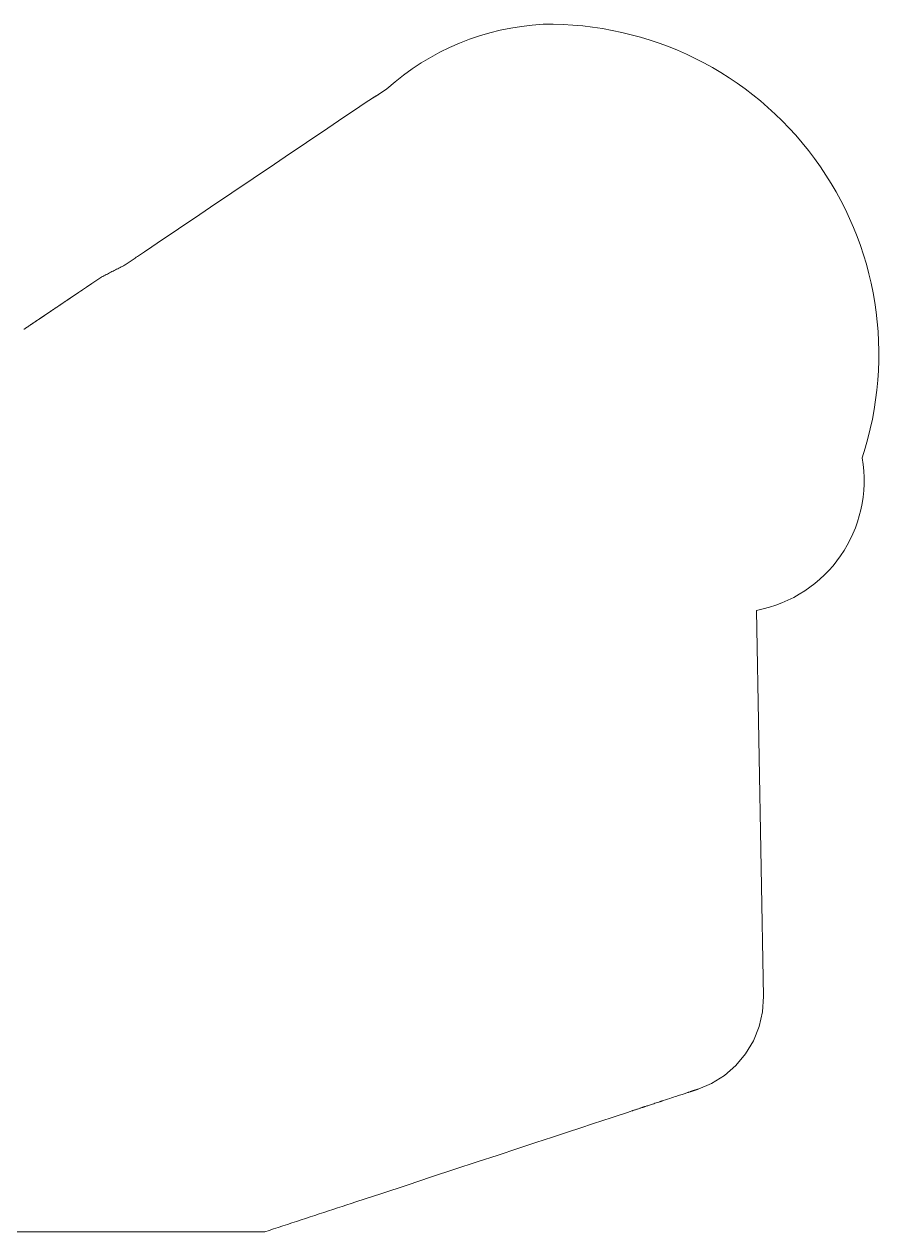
# Model space of a CAD drawing. Header units: inches. Extents: x -3905 to 10892, y 1064 to 9590.
# Drawn here: x 444.565 to 445.679, y 3659.309 to 3660.883 of the extents above; entities that cross this region are included whole.
import ezdxf

# ---------------------------------------------------------------- set-up
doc = ezdxf.new("R2010")
doc.units = ezdxf.units.IN
doc.header["$MEASUREMENT"] = 0
doc.layers.add('SECTIONS', color=70, linetype='Continuous', lineweight=0)

msp = doc.modelspace()

# ---------------------------------------------------------------- linework, layer by layer
at = {"layer": 'SECTIONS', "lineweight": 0}
msp.add_lwpolyline([(444.56499, 3660.48544), (444.56529, 3660.48564), (444.56558, 3660.48584), (444.56588, 3660.48604), (444.56617, 3660.48624), (444.56647, 3660.48644), (444.56676, 3660.48664), (444.56706, 3660.48684), (444.56735, 3660.48704), (444.56765, 3660.48724), (444.56795, 3660.48744), (444.56824, 3660.48763), (444.56854, 3660.48783), (444.56883, 3660.48803), (444.56913, 3660.48823), (444.56942, 3660.48843), (444.56972, 3660.48863), (444.57, 3660.48882), (444.57029, 3660.48902), (444.57058, 3660.48921), (444.57086, 3660.4894), (444.57115, 3660.4896), (444.57144, 3660.48979), (444.57172, 3660.48998), (444.57201, 3660.49018), (444.5723, 3660.49037), (444.57258, 3660.49056), (444.57287, 3660.49076), (444.57316, 3660.49095), (444.57345, 3660.49114), (444.57373, 3660.49134), (444.57402, 3660.49153), (444.57431, 3660.49173), (444.57459, 3660.49192), (444.57488, 3660.49211), (444.57517, 3660.49231), (444.57545, 3660.4925), (444.57573, 3660.49268), (444.57601, 3660.49287), (444.57628, 3660.49306), (444.57656, 3660.49325), (444.57684, 3660.49343), (444.57712, 3660.49362), (444.5774, 3660.49381), (444.57767, 3660.494), (444.57795, 3660.49418), (444.57823, 3660.49437), (444.57851, 3660.49456), (444.57879, 3660.49475), (444.57906, 3660.49494), (444.57934, 3660.49512), (444.57962, 3660.49531), (444.5799, 3660.4955), (444.58018, 3660.49569), (444.58046, 3660.49587), (444.58073, 3660.49606), (444.58101, 3660.49624), (444.58127, 3660.49643), (444.58154, 3660.49661), (444.58181, 3660.49679), (444.58208, 3660.49697), (444.58235, 3660.49715), (444.58262, 3660.49733), (444.58289, 3660.49752), (444.58316, 3660.4977), (444.58343, 3660.49788), (444.5837, 3660.49806), (444.58397, 3660.49824), (444.58424, 3660.49842), (444.58451, 3660.4986), (444.58477, 3660.49879), (444.58504, 3660.49897), (444.58531, 3660.49915), (444.58558, 3660.49933), (444.58585, 3660.49951), (444.58612, 3660.49969), (444.58638, 3660.49987), (444.58664, 3660.50005), (444.5869, 3660.50022), (444.58716, 3660.5004), (444.58742, 3660.50057), (444.58768, 3660.50075), (444.58794, 3660.50092), (444.5882, 3660.5011), (444.58846, 3660.50128), (444.58872, 3660.50145), (444.58898, 3660.50163), (444.58924, 3660.5018), (444.5895, 3660.50198), (444.58976, 3660.50215), (444.59002, 3660.50233), (444.59028, 3660.5025), (444.59055, 3660.50268), (444.59081, 3660.50285), (444.59107, 3660.50303), (444.59133, 3660.50321), (444.59158, 3660.50338), (444.59183, 3660.50354), (444.59208, 3660.50371), (444.59233, 3660.50388), (444.59258, 3660.50405), (444.59283, 3660.50422), (444.59308, 3660.50439), (444.59333, 3660.50456), (444.59359, 3660.50473), (444.59384, 3660.5049), (444.59409, 3660.50507), (444.59434, 3660.50524), (444.59459, 3660.50541), (444.59484, 3660.50558), (444.59509, 3660.50575), (444.59534, 3660.50591), (444.59559, 3660.50608), (444.59584, 3660.50625), (444.59609, 3660.50642), (444.59635, 3660.50659), (444.59659, 3660.50675), (444.59683, 3660.50692), (444.59707, 3660.50708), (444.59731, 3660.50724), (444.59755, 3660.50741), (444.5978, 3660.50757), (444.59804, 3660.50773), (444.59828, 3660.5079), (444.59852, 3660.50806), (444.59876, 3660.50822), (444.599, 3660.50838), (444.59925, 3660.50855), (444.59949, 3660.50871), (444.59973, 3660.50887), (444.59997, 3660.50904), (444.60021, 3660.5092), (444.60045, 3660.50936), (444.6007, 3660.50953), (444.60094, 3660.50969), (444.60118, 3660.50985), (444.60141, 3660.51001), (444.60164, 3660.51016), (444.60187, 3660.51032), (444.60211, 3660.51048), (444.60234, 3660.51063), (444.60257, 3660.51079), (444.6028, 3660.51095), (444.60304, 3660.5111), (444.60327, 3660.51126), (444.6035, 3660.51142), (444.60373, 3660.51157), (444.60396, 3660.51173), (444.6042, 3660.51189), (444.60443, 3660.51204), (444.60466, 3660.5122), (444.60489, 3660.51236), (444.60513, 3660.51251), (444.60536, 3660.51267), (444.60559, 3660.51283), (444.60582, 3660.51298), (444.60604, 3660.51313), (444.60627, 3660.51328), (444.60649, 3660.51343), (444.60671, 3660.51358), (444.60693, 3660.51373), (444.60716, 3660.51388), (444.60738, 3660.51403), (444.6076, 3660.51418), (444.60782, 3660.51433), (444.60805, 3660.51448), (444.60827, 3660.51463), (444.60849, 3660.51478), (444.60871, 3660.51493), (444.60894, 3660.51508), (444.60916, 3660.51523), (444.60938, 3660.51538), (444.6096, 3660.51553), (444.60983, 3660.51568), (444.61005, 3660.51583), (444.61027, 3660.51598), (444.61048, 3660.51613), (444.6107, 3660.51627), (444.61091, 3660.51641), (444.61112, 3660.51656), (444.61133, 3660.5167), (444.61155, 3660.51684), (444.61176, 3660.51699), (444.61197, 3660.51713), (444.61218, 3660.51728), (444.6124, 3660.51742), (444.61261, 3660.51756), (444.61282, 3660.51771), (444.61304, 3660.51785), (444.61325, 3660.51799), (444.61346, 3660.51814), (444.61367, 3660.51828), (444.61389, 3660.51842), (444.6141, 3660.51857), (444.61431, 3660.51871), (444.61452, 3660.51885), (444.61473, 3660.51899), (444.61493, 3660.51913), (444.61513, 3660.51926), (444.61533, 3660.5194), (444.61554, 3660.51954), (444.61574, 3660.51967), (444.61594, 3660.51981), (444.61615, 3660.51995), (444.61635, 3660.52008), (444.61655, 3660.52022), (444.61676, 3660.52036), (444.61696, 3660.5205), (444.61716, 3660.52063), (444.61736, 3660.52077), (444.61757, 3660.52091), (444.61777, 3660.52104), (444.61797, 3660.52118), (444.61818, 3660.52132), (444.61838, 3660.52145), (444.61858, 3660.52159), (444.61877, 3660.52172), (444.61896, 3660.52185), (444.61916, 3660.52198), (444.61935, 3660.52211), (444.61954, 3660.52224), (444.61974, 3660.52237), (444.61993, 3660.5225), (444.62012, 3660.52263), (444.62032, 3660.52276), (444.62051, 3660.52289), (444.6207, 3660.52302), (444.62089, 3660.52315), (444.62109, 3660.52328), (444.62128, 3660.52341), (444.62147, 3660.52354), (444.62167, 3660.52367), (444.62186, 3660.5238), (444.62205, 3660.52393), (444.62225, 3660.52406), (444.62243, 3660.52419), (444.62262, 3660.52431), (444.6228, 3660.52443), (444.62298, 3660.52456), (444.62317, 3660.52468), (444.62335, 3660.5248), (444.62353, 3660.52493), (444.62371, 3660.52505), (444.6239, 3660.52518), (444.62408, 3660.5253), (444.62426, 3660.52542), (444.62445, 3660.52555), (444.62463, 3660.52567), (444.62481, 3660.52579), (444.625, 3660.52592), (444.62518, 3660.52604), (444.62536, 3660.52616), (444.62554, 3660.52629), (444.62573, 3660.52641), (444.62591, 3660.52653), (444.62609, 3660.52665), (444.62626, 3660.52677), (444.62643, 3660.52689), (444.62661, 3660.527), (444.62678, 3660.52712), (444.62695, 3660.52724), (444.62713, 3660.52735), (444.6273, 3660.52747), (444.62747, 3660.52759), (444.62764, 3660.5277), (444.62782, 3660.52782), (444.62799, 3660.52794), (444.62816, 3660.52805), (444.62834, 3660.52817), (444.62851, 3660.52829), (444.62868, 3660.5284), (444.62886, 3660.52852), (444.62903, 3660.52864), (444.6292, 3660.52875), (444.62937, 3660.52887), (444.62954, 3660.52898), (444.6297, 3660.52909), (444.62987, 3660.5292), (444.63003, 3660.52931), (444.63019, 3660.52942), (444.63035, 3660.52953), (444.63052, 3660.52964), (444.63068, 3660.52975), (444.63084, 3660.52986), (444.63101, 3660.52997), (444.63117, 3660.53008), (444.63133, 3660.53019), (444.63149, 3660.5303), (444.63166, 3660.53041), (444.63182, 3660.53052), (444.63198, 3660.53063), (444.63215, 3660.53074), (444.63231, 3660.53085), (444.63247, 3660.53096), (444.63264, 3660.53107), (444.63279, 3660.53117), (444.63294, 3660.53128), (444.63309, 3660.53138), (444.63325, 3660.53148), (444.6334, 3660.53159), (444.63355, 3660.53169), (444.63371, 3660.53179), (444.63386, 3660.53189), (444.63401, 3660.532), (444.63416, 3660.5321), (444.63432, 3660.5322), (444.63447, 3660.53231), (444.63462, 3660.53241), (444.63478, 3660.53251), (444.63493, 3660.53262), (444.63508, 3660.53272), (444.63523, 3660.53282), (444.63539, 3660.53293), (444.63554, 3660.53303), (444.63569, 3660.53313), (444.63584, 3660.53323), (444.63598, 3660.53332), (444.63612, 3660.53342), (444.63626, 3660.53352), (444.63641, 3660.53361), (444.63655, 3660.53371), (444.63669, 3660.53381), (444.63683, 3660.5339), (444.63698, 3660.534), (444.63712, 3660.53409), (444.63726, 3660.53419), (444.6374, 3660.53429), (444.63755, 3660.53438), (444.63769, 3660.53448), (444.63783, 3660.53457), (444.63798, 3660.53467), (444.63812, 3660.53477), (444.63826, 3660.53486), (444.6384, 3660.53496), (444.63855, 3660.53506), (444.63868, 3660.53514), (444.63881, 3660.53523), (444.63894, 3660.53532), (444.63907, 3660.53541), (444.63921, 3660.5355), (444.63934, 3660.53559), (444.63947, 3660.53568), (444.6396, 3660.53577), (444.63974, 3660.53586), (444.63987, 3660.53595), (444.64, 3660.53604), (444.64013, 3660.53613), (444.64027, 3660.53622), (444.6404, 3660.53631), (444.64053, 3660.5364), (444.64066, 3660.53648), (444.6408, 3660.53657), (444.64093, 3660.53666), (444.64106, 3660.53675), (444.64119, 3660.53684), (444.64131, 3660.53692), (444.64144, 3660.53701), (444.64156, 3660.53709), (444.64168, 3660.53717), (444.6418, 3660.53725), (444.64193, 3660.53734), (444.64205, 3660.53742), (444.64217, 3660.5375), (444.64229, 3660.53758), (444.64241, 3660.53767), (444.64254, 3660.53775), (444.64266, 3660.53783), (444.64278, 3660.53791), (444.6429, 3660.53799), (444.64303, 3660.53808), (444.64315, 3660.53816), (444.64327, 3660.53824), (444.64339, 3660.53832), (444.64351, 3660.53841), (444.64363, 3660.53849), (444.64375, 3660.53856), (444.64386, 3660.53864), (444.64397, 3660.53871), (444.64408, 3660.53879), (444.64419, 3660.53886), (444.6443, 3660.53894), (444.64442, 3660.53902), (444.64453, 3660.53909), (444.64464, 3660.53917), (444.64475, 3660.53924), (444.64486, 3660.53932), (444.64498, 3660.53939), (444.64509, 3660.53947), (444.6452, 3660.53954), (444.64531, 3660.53962), (444.64542, 3660.53969), (444.64554, 3660.53977), (444.64565, 3660.53985), (444.64576, 3660.53992), (444.64587, 3660.53999), (444.64597, 3660.54006), (444.64607, 3660.54013), (444.64617, 3660.5402), (444.64627, 3660.54027), (444.64638, 3660.54034), (444.64648, 3660.54041), (444.64658, 3660.54047), (444.64668, 3660.54054), (444.64678, 3660.54061), (444.64688, 3660.54068), (444.64698, 3660.54075), (444.64709, 3660.54082), (444.64719, 3660.54088), (444.64729, 3660.54095), (444.64739, 3660.54102), (444.64749, 3660.54109), (444.64759, 3660.54116), (444.6477, 3660.54123), (444.6478, 3660.5413), (444.64789, 3660.54136), (444.64798, 3660.54142), (444.64808, 3660.54148), (444.64817, 3660.54155), (444.64826, 3660.54161), (444.64835, 3660.54167), (444.64844, 3660.54173), (444.64853, 3660.54179), (444.64862, 3660.54185), (444.64871, 3660.54191), (444.64881, 3660.54198), (444.6489, 3660.54204), (444.64899, 3660.5421), (444.64908, 3660.54216), (444.64917, 3660.54222), (444.64926, 3660.54228), (444.64935, 3660.54235), (444.64944, 3660.54241), (444.64954, 3660.54247), (444.64963, 3660.54253), (444.64971, 3660.54259), (444.64979, 3660.54264), (444.64987, 3660.5427), (444.64995, 3660.54275), (444.65003, 3660.5428), (444.65012, 3660.54286), (444.6502, 3660.54291), (444.65028, 3660.54297), (444.65036, 3660.54302), (444.65044, 3660.54308), (444.65052, 3660.54313), (444.6506, 3660.54319), (444.65068, 3660.54324), (444.65076, 3660.5433), (444.65084, 3660.54335), (444.65092, 3660.5434), (444.651, 3660.54346), (444.65108, 3660.54351), (444.65117, 3660.54357), (444.65125, 3660.54362), (444.65132, 3660.54367), (444.65139, 3660.54372), (444.65146, 3660.54377), (444.65153, 3660.54381), (444.6516, 3660.54386), (444.65167, 3660.54391), (444.65174, 3660.54396), (444.65181, 3660.544), (444.65188, 3660.54405), (444.65195, 3660.5441), (444.65202, 3660.54415), (444.65209, 3660.54419), (444.65216, 3660.54424), (444.65223, 3660.54429), (444.6523, 3660.54434), (444.65237, 3660.54438), (444.65244, 3660.54443), (444.65251, 3660.54448), (444.65258, 3660.54453), (444.65266, 3660.54457), (444.65272, 3660.54461), (444.65278, 3660.54465), (444.65284, 3660.5447), (444.6529, 3660.54474), (444.65296, 3660.54478), (444.65302, 3660.54482), (444.65308, 3660.54486), (444.65314, 3660.5449), (444.6532, 3660.54494), (444.65326, 3660.54498), (444.65332, 3660.54502), (444.65337, 3660.54506), (444.65343, 3660.5451), (444.65349, 3660.54514), (444.65355, 3660.54518), (444.65361, 3660.54522), (444.65367, 3660.54526), (444.65373, 3660.5453), (444.65379, 3660.54534), (444.65385, 3660.54538), (444.65389, 3660.54541), (444.65393, 3660.54543), (444.65397, 3660.54546), (444.654, 3660.54548), (444.65404, 3660.54551), (444.65408, 3660.54553), (444.65412, 3660.54556), (444.65415, 3660.54558), (444.65419, 3660.54561), (444.65423, 3660.54563), (444.65427, 3660.54566), (444.6543, 3660.54568), (444.65434, 3660.54571), (444.65438, 3660.54573), (444.65441, 3660.54576), (444.65445, 3660.54578), (444.65449, 3660.54581), (444.65453, 3660.54583), (444.65456, 3660.54586), (444.6546, 3660.54588), (444.65461, 3660.54589), (444.65462, 3660.5459), (444.65463, 3660.5459), (444.65464, 3660.54591), (444.65464, 3660.54591), (444.65465, 3660.54592), (444.65466, 3660.54593), (444.65467, 3660.54593), (444.65468, 3660.54594), (444.65469, 3660.54594), (444.65469, 3660.54595), (444.6547, 3660.54595), (444.65471, 3660.54596), (444.65472, 3660.54597), (444.65473, 3660.54597), (444.65474, 3660.54598), (444.65475, 3660.54598), (444.65475, 3660.54599), (444.65476, 3660.54599), (444.65477, 3660.546), (444.65478, 3660.54601), (444.65479, 3660.54601), (444.6548, 3660.54602), (444.65481, 3660.54602), (444.65481, 3660.54603), (444.65482, 3660.54603), (444.65483, 3660.54604), (444.65484, 3660.54605), (444.65485, 3660.54605), (444.65486, 3660.54606), (444.65486, 3660.54606), (444.65487, 3660.54607), (444.65488, 3660.54607), (444.65489, 3660.54608), (444.6549, 3660.54609), (444.65491, 3660.54609), (444.65492, 3660.5461), (444.65492, 3660.5461), (444.65493, 3660.54611), (444.65494, 3660.54611), (444.65495, 3660.54612), (444.65496, 3660.54613), (444.65497, 3660.54613), (444.65498, 3660.54614), (444.65498, 3660.54614), (444.65499, 3660.54615), (444.655, 3660.54615), (444.65501, 3660.54616), (444.65502, 3660.54617), (444.65503, 3660.54617), (444.65504, 3660.54618), (444.65504, 3660.54618), (444.65505, 3660.54619), (444.65506, 3660.5462), (444.65507, 3660.5462), (444.65508, 3660.54621), (444.65509, 3660.54621), (444.65509, 3660.54622), (444.6551, 3660.54622), (444.65511, 3660.54623), (444.65512, 3660.54624), (444.65513, 3660.54624), (444.65514, 3660.54625), (444.65515, 3660.54625), (444.65515, 3660.54626), (444.65516, 3660.54626), (444.65517, 3660.54627), (444.65518, 3660.54628), (444.65519, 3660.54628), (444.6552, 3660.54629), (444.65521, 3660.54629), (444.65521, 3660.5463), (444.65522, 3660.5463), (444.65523, 3660.54631), (444.65524, 3660.54632), (444.65525, 3660.54632), (444.65526, 3660.54633), (444.65526, 3660.54633), (444.65527, 3660.54634), (444.65528, 3660.54634), (444.65529, 3660.54635), (444.6553, 3660.54636), (444.65531, 3660.54636), (444.65532, 3660.54637), (444.65532, 3660.54637), (444.65533, 3660.54638), (444.65534, 3660.54638), (444.65535, 3660.54639), (444.65536, 3660.5464), (444.65537, 3660.5464), (444.65538, 3660.54641), (444.65538, 3660.54641), (444.65539, 3660.54642), (444.6554, 3660.54642), (444.65541, 3660.54643), (444.65542, 3660.54644), (444.65543, 3660.54644), (444.65543, 3660.54645), (444.65544, 3660.54645), (444.65545, 3660.54646), (444.65546, 3660.54646), (444.65547, 3660.54647), (444.65548, 3660.54648), (444.65549, 3660.54648), (444.65549, 3660.54649), (444.6555, 3660.54649), (444.65551, 3660.5465), (444.65552, 3660.5465), (444.65553, 3660.54651), (444.65554, 3660.54652), (444.65555, 3660.54652), (444.65555, 3660.54653), (444.65556, 3660.54653), (444.65557, 3660.54654), (444.65558, 3660.54655), (444.65559, 3660.54655), (444.6556, 3660.54656), (444.6556, 3660.54656), (444.65561, 3660.54657), (444.65562, 3660.54657), (444.65563, 3660.54658), (444.65564, 3660.54659), (444.65565, 3660.54659), (444.65566, 3660.5466), (444.65566, 3660.5466), (444.65567, 3660.54661), (444.65568, 3660.54661), (444.65569, 3660.54662), (444.6557, 3660.54663), (444.65571, 3660.54663), (444.65572, 3660.54664), (444.65572, 3660.54664), (444.65573, 3660.54665), (444.65574, 3660.54665), (444.65575, 3660.54666), (444.65576, 3660.54667), (444.65577, 3660.54667), (444.65578, 3660.54668), (444.65578, 3660.54668), (444.65579, 3660.54669), (444.6558, 3660.54669), (444.65581, 3660.5467), (444.65582, 3660.54671), (444.65583, 3660.54671), (444.65583, 3660.54672), (444.65584, 3660.54672), (444.65585, 3660.54673), (444.65586, 3660.54673), (444.65587, 3660.54674), (444.65588, 3660.54675), (444.65589, 3660.54675), (444.65589, 3660.54676), (444.6559, 3660.54676), (444.65591, 3660.54677), (444.65592, 3660.54677), (444.65593, 3660.54678), (444.65594, 3660.54679), (444.65595, 3660.54679), (444.65595, 3660.5468), (444.65596, 3660.5468), (444.65597, 3660.54681), (444.65598, 3660.54681), (444.65599, 3660.54682), (444.656, 3660.54683), (444.656, 3660.54683), (444.65601, 3660.54684), (444.65602, 3660.54684), (444.65603, 3660.54685), (444.65604, 3660.54685), (444.65605, 3660.54686), (444.65606, 3660.54687), (444.65606, 3660.54687), (444.65607, 3660.54688), (444.65608, 3660.54688), (444.65609, 3660.54689), (444.6561, 3660.5469), (444.65611, 3660.5469), (444.65612, 3660.54691), (444.65612, 3660.54691), (444.65613, 3660.54692), (444.65614, 3660.54692), (444.65615, 3660.54693), (444.65616, 3660.54694), (444.65617, 3660.54694), (444.65617, 3660.54695), (444.65618, 3660.54695), (444.65619, 3660.54696), (444.6562, 3660.54696), (444.65621, 3660.54697), (444.65622, 3660.54698), (444.65623, 3660.54698), (444.65623, 3660.54699), (444.65624, 3660.54699), (444.65625, 3660.547), (444.65626, 3660.547), (444.65627, 3660.54701), (444.65628, 3660.54702), (444.65629, 3660.54702), (444.65629, 3660.54703), (444.6563, 3660.54703), (444.65631, 3660.54704), (444.65632, 3660.54704), (444.65633, 3660.54705), (444.65634, 3660.54706), (444.65634, 3660.54706), (444.65635, 3660.54707), (444.65636, 3660.54707), (444.65637, 3660.54708), (444.65638, 3660.54708), (444.65639, 3660.54709), (444.6564, 3660.5471), (444.6564, 3660.5471), (444.65641, 3660.54711), (444.65642, 3660.54711), (444.65643, 3660.54712), (444.65644, 3660.54712), (444.65645, 3660.54713), (444.65646, 3660.54714), (444.65646, 3660.54714), (444.65647, 3660.54715), (444.65648, 3660.54715), (444.65649, 3660.54716), (444.6565, 3660.54716), (444.65651, 3660.54717), (444.65652, 3660.54718), (444.65652, 3660.54718), (444.65653, 3660.54719), (444.65654, 3660.54719), (444.65655, 3660.5472), (444.65656, 3660.5472), (444.65657, 3660.54721), (444.65657, 3660.54722), (444.65658, 3660.54722), (444.65659, 3660.54723), (444.6566, 3660.54723), (444.65661, 3660.54724), (444.65662, 3660.54725), (444.65663, 3660.54725), (444.65663, 3660.54726), (444.65664, 3660.54726), (444.65665, 3660.54727), (444.65666, 3660.54727), (444.65667, 3660.54728), (444.65668, 3660.54729), (444.65669, 3660.54729), (444.65669, 3660.5473), (444.6567, 3660.5473), (444.65671, 3660.54731), (444.65672, 3660.54731), (444.65673, 3660.54732), (444.65674, 3660.54733), (444.65674, 3660.54733), (444.65675, 3660.54734), (444.65676, 3660.54734), (444.65677, 3660.54735), (444.65678, 3660.54735), (444.65679, 3660.54736), (444.6568, 3660.54737), (444.6568, 3660.54737), (444.65681, 3660.54738), (444.65682, 3660.54738), (444.65683, 3660.54739), (444.65684, 3660.54739), (444.65685, 3660.5474), (444.65686, 3660.54741), (444.65686, 3660.54741), (444.65687, 3660.54742), (444.65688, 3660.54742), (444.65689, 3660.54743), (444.6569, 3660.54743), (444.65691, 3660.54744), (444.65691, 3660.54745), (444.65692, 3660.54745), (444.65693, 3660.54746), (444.65694, 3660.54746), (444.65695, 3660.54747), (444.65696, 3660.54747), (444.65697, 3660.54748), (444.65697, 3660.54749), (444.65698, 3660.54749), (444.65699, 3660.5475), (444.657, 3660.5475), (444.65701, 3660.54751), (444.65702, 3660.54751), (444.65703, 3660.54752), (444.65703, 3660.54753), (444.65704, 3660.54753), (444.65705, 3660.54754), (444.65706, 3660.54754), (444.65707, 3660.54755), (444.65708, 3660.54755), (444.65708, 3660.54756), (444.65709, 3660.54757), (444.6571, 3660.54757), (444.65711, 3660.54758), (444.65712, 3660.54758), (444.65713, 3660.54759), (444.65714, 3660.54759), (444.65714, 3660.5476), (444.65715, 3660.54761), (444.65716, 3660.54761), (444.65717, 3660.54762), (444.65718, 3660.54762), (444.65719, 3660.54763), (444.6572, 3660.54764), (444.6572, 3660.54764), (444.65721, 3660.54765), (444.65722, 3660.54765), (444.65723, 3660.54766), (444.65724, 3660.54766), (444.65725, 3660.54767), (444.65726, 3660.54768), (444.65726, 3660.54768), (444.65727, 3660.54769), (444.65728, 3660.54769), (444.65729, 3660.5477), (444.6573, 3660.5477), (444.65731, 3660.54771), (444.65731, 3660.54772), (444.65732, 3660.54772), (444.65733, 3660.54773), (444.65734, 3660.54773), (444.65735, 3660.54774), (444.65736, 3660.54774), (444.65737, 3660.54775), (444.65737, 3660.54776), (444.65738, 3660.54776), (444.65739, 3660.54777), (444.6574, 3660.54777), (444.65741, 3660.54778), (444.65742, 3660.54778), (444.65743, 3660.54779), (444.65743, 3660.5478), (444.65744, 3660.5478), (444.65745, 3660.54781), (444.65746, 3660.54781), (444.65747, 3660.54782), (444.65748, 3660.54782), (444.65748, 3660.54783), (444.65749, 3660.54784), (444.6575, 3660.54784), (444.65751, 3660.54785), (444.65752, 3660.54785), (444.65753, 3660.54786), (444.65754, 3660.54786), (444.65754, 3660.54787), (444.65755, 3660.54788), (444.65756, 3660.54788), (444.65757, 3660.54789), (444.65758, 3660.54789), (444.65759, 3660.5479), (444.6576, 3660.5479), (444.6576, 3660.54791), (444.65761, 3660.54792), (444.65762, 3660.54792), (444.65763, 3660.54793), (444.65764, 3660.54793), (444.65765, 3660.54794), (444.65765, 3660.54794), (444.65766, 3660.54795), (444.65767, 3660.54796), (444.65768, 3660.54796), (444.65769, 3660.54797), (444.6577, 3660.54797), (444.65771, 3660.54798), (444.65771, 3660.54799), (444.65772, 3660.54799), (444.65773, 3660.548), (444.65774, 3660.548), (444.65775, 3660.54801), (444.65776, 3660.54801), (444.65777, 3660.54802), (444.65777, 3660.54803), (444.65778, 3660.54803), (444.65779, 3660.54804), (444.6578, 3660.54804), (444.65781, 3660.54805), (444.65782, 3660.54805), (444.65782, 3660.54806), (444.65783, 3660.54807), (444.65784, 3660.54807), (444.65785, 3660.54808), (444.65786, 3660.54808), (444.65787, 3660.54809), (444.65788, 3660.54809), (444.65788, 3660.5481), (444.65789, 3660.54811), (444.6579, 3660.54811), (444.65791, 3660.54812), (444.65792, 3660.54812), (444.65793, 3660.54813), (444.65794, 3660.54813), (444.65794, 3660.54814), (444.65795, 3660.54815), (444.65796, 3660.54815), (444.65797, 3660.54816), (444.65798, 3660.54816), (444.65799, 3660.54817), (444.658, 3660.54817), (444.658, 3660.54818), (444.65801, 3660.54819), (444.65802, 3660.54819), (444.65803, 3660.5482), (444.65804, 3660.5482), (444.65805, 3660.54821), (444.65805, 3660.54821), (444.65806, 3660.54822), (444.65807, 3660.54823), (444.65808, 3660.54823), (444.65809, 3660.54824), (444.6581, 3660.54824), (444.65811, 3660.54825), (444.65811, 3660.54825), (444.65812, 3660.54826), (444.65813, 3660.54827), (444.65814, 3660.54827), (444.65815, 3660.54828), (444.65816, 3660.54828), (444.65817, 3660.54829), (444.65817, 3660.54829), (444.65818, 3660.5483), (444.65819, 3660.54831), (444.6582, 3660.54831), (444.65821, 3660.54832), (444.65822, 3660.54832), (444.65822, 3660.54833), (444.65823, 3660.54834), (444.65824, 3660.54834), (444.65825, 3660.54835), (444.65826, 3660.54835), (444.65827, 3660.54836), (444.65828, 3660.54836), (444.65828, 3660.54837), (444.65829, 3660.54838), (444.6583, 3660.54838), (444.65831, 3660.54839), (444.65832, 3660.54839), (444.65833, 3660.5484), (444.65834, 3660.5484), (444.65834, 3660.54841), (444.65835, 3660.54842), (444.65836, 3660.54842), (444.65837, 3660.54843), (444.65838, 3660.54843), (444.65839, 3660.54844), (444.65839, 3660.54844), (444.6584, 3660.54845), (444.65841, 3660.54846), (444.65842, 3660.54846), (444.65843, 3660.54847), (444.65844, 3660.54847), (444.65845, 3660.54848), (444.65845, 3660.54848), (444.65846, 3660.54849), (444.65847, 3660.5485), (444.65848, 3660.5485), (444.65849, 3660.54851), (444.6585, 3660.54851), (444.65851, 3660.54852), (444.65851, 3660.54852), (444.65852, 3660.54853), (444.65853, 3660.54854), (444.65854, 3660.54854), (444.65855, 3660.54855), (444.65856, 3660.54855), (444.65856, 3660.54856), (444.65857, 3660.54856), (444.65858, 3660.54857), (444.65859, 3660.54858), (444.6586, 3660.54858), (444.65861, 3660.54859), (444.65862, 3660.54859), (444.65862, 3660.5486), (444.65863, 3660.5486), (444.65864, 3660.54861), (444.65865, 3660.54862), (444.65866, 3660.54862), (444.65867, 3660.54863), (444.65868, 3660.54863), (444.65868, 3660.54864), (444.65869, 3660.54864), (444.6587, 3660.54865), (444.65871, 3660.54866), (444.65872, 3660.54866), (444.65873, 3660.54867), (444.65874, 3660.54867), (444.65874, 3660.54868), (444.65875, 3660.54869), (444.65876, 3660.54869), (444.65877, 3660.5487), (444.65878, 3660.5487), (444.65879, 3660.54871), (444.65879, 3660.54871), (444.6588, 3660.54872), (444.65881, 3660.54873), (444.65882, 3660.54873), (444.65883, 3660.54874), (444.65884, 3660.54874), (444.65885, 3660.54875), (444.65885, 3660.54875), (444.65886, 3660.54876), (444.65887, 3660.54877), (444.65888, 3660.54877), (444.65889, 3660.54878), (444.6589, 3660.54878), (444.65891, 3660.54879), (444.65891, 3660.54879), (444.65892, 3660.5488), (444.65893, 3660.54881), (444.65894, 3660.54881), (444.65895, 3660.54882), (444.65896, 3660.54882), (444.65896, 3660.54883), (444.65897, 3660.54883), (444.65898, 3660.54884), (444.65899, 3660.54885), (444.659, 3660.54885), (444.65901, 3660.54886), (444.65902, 3660.54886), (444.65902, 3660.54887), (444.65903, 3660.54887), (444.65904, 3660.54888), (444.65905, 3660.54889), (444.65906, 3660.54889), (444.65907, 3660.5489), (444.65908, 3660.5489), (444.65908, 3660.54891), (444.65909, 3660.54891), (444.6591, 3660.54892), (444.65911, 3660.54893), (444.65912, 3660.54893), (444.65913, 3660.54894), (444.65913, 3660.54894), (444.65914, 3660.54895), (444.65915, 3660.54895), (444.65916, 3660.54896), (444.65917, 3660.54897), (444.65918, 3660.54897), (444.65919, 3660.54898), (444.65919, 3660.54898), (444.6592, 3660.54899), (444.65921, 3660.54899), (444.65922, 3660.549), (444.65923, 3660.54901), (444.65924, 3660.54901), (444.65925, 3660.54902), (444.65925, 3660.54902), (444.65926, 3660.54903), (444.65927, 3660.54904), (444.65928, 3660.54904), (444.65929, 3660.54905), (444.6593, 3660.54905), (444.65931, 3660.54906), (444.65931, 3660.54906), (444.65932, 3660.54907), (444.65933, 3660.54908), (444.65934, 3660.54908), (444.65935, 3660.54909), (444.65936, 3660.54909), (444.65936, 3660.5491), (444.65937, 3660.5491), (444.65938, 3660.54911), (444.65939, 3660.54912), (444.6594, 3660.54912), (444.65941, 3660.54913), (444.65942, 3660.54913), (444.65942, 3660.54914), (444.65943, 3660.54914), (444.65944, 3660.54915), (444.65945, 3660.54916), (444.65946, 3660.54916), (444.65947, 3660.54917), (444.65948, 3660.54917), (444.65948, 3660.54918), (444.65949, 3660.54918), (444.6595, 3660.54919), (444.65951, 3660.5492), (444.65952, 3660.5492), (444.65953, 3660.54921), (444.65953, 3660.54921), (444.65954, 3660.54922), (444.65955, 3660.54922), (444.65956, 3660.54923), (444.65957, 3660.54924), (444.65958, 3660.54924), (444.65959, 3660.54925), (444.65959, 3660.54925), (444.6596, 3660.54926), (444.65961, 3660.54926), (444.65962, 3660.54927), (444.65963, 3660.54928), (444.65964, 3660.54928), (444.65965, 3660.54929), (444.65965, 3660.54929), (444.65966, 3660.5493), (444.65967, 3660.5493), (444.65968, 3660.54931), (444.65969, 3660.54932), (444.6597, 3660.54932), (444.6597, 3660.54933), (444.65971, 3660.54933), (444.65972, 3660.54934), (444.65973, 3660.54934), (444.65974, 3660.54935), (444.65975, 3660.54936), (444.65976, 3660.54936), (444.65976, 3660.54937), (444.65977, 3660.54937), (444.65978, 3660.54938), (444.65979, 3660.54939), (444.6598, 3660.54939), (444.65981, 3660.5494), (444.65982, 3660.5494), (444.65982, 3660.54941), (444.65983, 3660.54941), (444.65984, 3660.54942), (444.65985, 3660.54943), (444.65986, 3660.54943), (444.65987, 3660.54944), (444.65987, 3660.54944), (444.65988, 3660.54945), (444.65989, 3660.54945), (444.6599, 3660.54946), (444.65991, 3660.54947), (444.65992, 3660.54947), (444.65993, 3660.54948), (444.65993, 3660.54948), (444.65994, 3660.54949), (444.65995, 3660.54949), (444.65996, 3660.5495), (444.65997, 3660.54951), (444.65998, 3660.54951), (444.65999, 3660.54952), (444.65999, 3660.54952), (444.66, 3660.54953), (444.66001, 3660.54953), (444.66002, 3660.54954), (444.66003, 3660.54955), (444.66004, 3660.54955), (444.66005, 3660.54956), (444.66005, 3660.54956), (444.66006, 3660.54957), (444.66007, 3660.54957), (444.66008, 3660.54958), (444.66009, 3660.54959), (444.6601, 3660.54959), (444.6601, 3660.5496), (444.66011, 3660.5496), (444.66012, 3660.54961), (444.66013, 3660.54961), (444.66014, 3660.54962), (444.66015, 3660.54963), (444.66016, 3660.54963), (444.66016, 3660.54964), (444.66017, 3660.54964), (444.66018, 3660.54965), (444.66019, 3660.54965), (444.6602, 3660.54966), (444.66021, 3660.54967), (444.66022, 3660.54967), (444.66022, 3660.54968), (444.66023, 3660.54968), (444.66024, 3660.54969), (444.66025, 3660.54969), (444.66026, 3660.5497), (444.66027, 3660.54971), (444.66027, 3660.54971), (444.66028, 3660.54972), (444.66029, 3660.54972), (444.6603, 3660.54973), (444.66031, 3660.54973), (444.66032, 3660.54974), (444.66033, 3660.54975), (444.66033, 3660.54975), (444.66034, 3660.54976), (444.66035, 3660.54976), (444.66036, 3660.54977), (444.66037, 3660.54978), (444.66038, 3660.54978), (444.66039, 3660.54979), (444.66039, 3660.54979), (444.6604, 3660.5498), (444.66041, 3660.5498), (444.66042, 3660.54981), (444.66043, 3660.54982), (444.66044, 3660.54982), (444.66044, 3660.54983), (444.66045, 3660.54983), (444.66046, 3660.54984), (444.66047, 3660.54984), (444.66048, 3660.54985), (444.66049, 3660.54986), (444.6605, 3660.54986), (444.6605, 3660.54987), (444.66051, 3660.54987), (444.66052, 3660.54988), (444.66053, 3660.54988), (444.66054, 3660.54989), (444.66055, 3660.5499), (444.66056, 3660.5499), (444.66056, 3660.54991), (444.66057, 3660.54991), (444.66058, 3660.54992), (444.66059, 3660.54992), (444.6606, 3660.54993), (444.66061, 3660.54994), (444.66061, 3660.54994), (444.66062, 3660.54995), (444.66063, 3660.54995), (444.66064, 3660.54996), (444.66065, 3660.54996), (444.66066, 3660.54997), (444.66067, 3660.54998), (444.66067, 3660.54998), (444.66068, 3660.54999), (444.66069, 3660.54999), (444.6607, 3660.55), (444.66071, 3660.55), (444.66072, 3660.55001), (444.66073, 3660.55002), (444.66073, 3660.55002), (444.66074, 3660.55003), (444.66075, 3660.55003), (444.66076, 3660.55004), (444.66077, 3660.55004), (444.66078, 3660.55005), (444.66079, 3660.55006), (444.66079, 3660.55006), (444.6608, 3660.55007), (444.66081, 3660.55007), (444.66082, 3660.55008), (444.66083, 3660.55008), (444.66084, 3660.55009), (444.66084, 3660.5501), (444.66085, 3660.5501), (444.66086, 3660.55011), (444.66087, 3660.55011), (444.66088, 3660.55012), (444.66089, 3660.55013), (444.6609, 3660.55013), (444.6609, 3660.55014), (444.66091, 3660.55014), (444.66092, 3660.55015), (444.66093, 3660.55015), (444.66094, 3660.55016), (444.66095, 3660.55017), (444.66096, 3660.55017), (444.66096, 3660.55018), (444.66097, 3660.55018), (444.66098, 3660.55019), (444.66099, 3660.55019), (444.661, 3660.5502), (444.66101, 3660.55021), (444.66101, 3660.55021), (444.66102, 3660.55022), (444.66103, 3660.55022), (444.66104, 3660.55023), (444.66105, 3660.55023), (444.66106, 3660.55024), (444.66107, 3660.55025), (444.66107, 3660.55025), (444.66108, 3660.55026), (444.66109, 3660.55026), (444.6611, 3660.55027), (444.66111, 3660.55027), (444.66112, 3660.55028), (444.66113, 3660.55029), (444.66113, 3660.55029), (444.66114, 3660.5503), (444.66115, 3660.5503), (444.66116, 3660.55031), (444.66117, 3660.55031), (444.66118, 3660.55032), (444.66118, 3660.55033), (444.66119, 3660.55033), (444.6612, 3660.55034), (444.66121, 3660.55034), (444.66122, 3660.55035), (444.66123, 3660.55035), (444.66124, 3660.55036), (444.66124, 3660.55037), (444.66125, 3660.55037), (444.66126, 3660.55038), (444.66127, 3660.55038), (444.66128, 3660.55039), (444.66129, 3660.55039), (444.6613, 3660.5504), (444.6613, 3660.55041), (444.66131, 3660.55041), (444.66132, 3660.55042), (444.66133, 3660.55042), (444.66134, 3660.55043), (444.66135, 3660.55043), (444.66135, 3660.55044), (444.66136, 3660.55045), (444.66137, 3660.55045), (444.66138, 3660.55046), (444.66139, 3660.55046), (444.6614, 3660.55047), (444.66141, 3660.55048), (444.66141, 3660.55048), (444.66142, 3660.55049), (444.66143, 3660.55049), (444.66144, 3660.5505), (444.66145, 3660.5505), (444.66146, 3660.55051), (444.66147, 3660.55052), (444.66147, 3660.55052), (444.66148, 3660.55053), (444.66149, 3660.55053), (444.6615, 3660.55054), (444.66151, 3660.55054), (444.66152, 3660.55055), (444.66153, 3660.55056), (444.66153, 3660.55056), (444.66154, 3660.55057), (444.66155, 3660.55057), (444.66156, 3660.55058), (444.66157, 3660.55058), (444.66158, 3660.55059), (444.66158, 3660.5506), (444.66159, 3660.5506), (444.6616, 3660.55061), (444.66161, 3660.55061), (444.66162, 3660.55062), (444.66163, 3660.55062), (444.66164, 3660.55063), (444.66164, 3660.55064), (444.66165, 3660.55064), (444.66166, 3660.55065), (444.66167, 3660.55065), (444.66168, 3660.55066), (444.66169, 3660.55066), (444.6617, 3660.55067), (444.6617, 3660.55068), (444.66171, 3660.55068), (444.66172, 3660.55069), (444.66173, 3660.55069), (444.66174, 3660.5507), (444.66175, 3660.5507), (444.66175, 3660.55071), (444.66176, 3660.55072), (444.66177, 3660.55072), (444.66178, 3660.55073), (444.66179, 3660.55073), (444.6618, 3660.55074), (444.66181, 3660.55074), (444.66181, 3660.55075), (444.66182, 3660.55076), (444.66183, 3660.55076), (444.66184, 3660.55077), (444.66185, 3660.55077), (444.66186, 3660.55078), (444.66187, 3660.55078), (444.66187, 3660.55079), (444.66188, 3660.5508), (444.66189, 3660.5508), (444.6619, 3660.55081), (444.66191, 3660.55081), (444.66192, 3660.55082), (444.66192, 3660.55083), (444.66193, 3660.55083), (444.66194, 3660.55084), (444.66195, 3660.55084), (444.66196, 3660.55085), (444.66197, 3660.55085), (444.66198, 3660.55086), (444.66198, 3660.55087), (444.66199, 3660.55087), (444.662, 3660.55088), (444.66201, 3660.55088), (444.66202, 3660.55089), (444.66203, 3660.55089), (444.66204, 3660.5509), (444.66204, 3660.55091), (444.66205, 3660.55091), (444.66206, 3660.55092), (444.66207, 3660.55092), (444.66208, 3660.55093), (444.66209, 3660.55093), (444.66209, 3660.55094), (444.6621, 3660.55095), (444.66211, 3660.55095), (444.66212, 3660.55096), (444.66213, 3660.55096), (444.66214, 3660.55097), (444.66215, 3660.55097), (444.66215, 3660.55098), (444.66216, 3660.55099), (444.66217, 3660.55099), (444.66218, 3660.551), (444.66219, 3660.551), (444.6622, 3660.55101), (444.66221, 3660.55101), (444.66221, 3660.55102), (444.66222, 3660.55103), (444.66223, 3660.55103), (444.66224, 3660.55104), (444.66225, 3660.55104), (444.66226, 3660.55105), (444.66227, 3660.55105), (444.66227, 3660.55106), (444.66228, 3660.55107), (444.66229, 3660.55107), (444.6623, 3660.55108), (444.66231, 3660.55108), (444.66232, 3660.55109), (444.66232, 3660.55109), (444.66233, 3660.5511), (444.66234, 3660.55111), (444.66235, 3660.55111), (444.66236, 3660.55112), (444.66237, 3660.55112), (444.66238, 3660.55113), (444.66238, 3660.55113), (444.66239, 3660.55114), (444.6624, 3660.55115), (444.66241, 3660.55115), (444.66242, 3660.55116), (444.66243, 3660.55116), (444.66244, 3660.55117), (444.66244, 3660.55118), (444.66245, 3660.55118), (444.66246, 3660.55119), (444.66247, 3660.55119), (444.66248, 3660.5512), (444.66249, 3660.5512), (444.66249, 3660.55121), (444.6625, 3660.55122), (444.66251, 3660.55122), (444.66252, 3660.55123), (444.66253, 3660.55123), (444.66254, 3660.55124), (444.66255, 3660.55124), (444.66255, 3660.55125), (444.66256, 3660.55126), (444.66257, 3660.55126), (444.66258, 3660.55127), (444.66259, 3660.55127), (444.6626, 3660.55128), (444.66261, 3660.55128), (444.66261, 3660.55129), (444.66262, 3660.5513), (444.66263, 3660.5513), (444.66264, 3660.55131), (444.66265, 3660.55131), (444.66266, 3660.55132), (444.66266, 3660.55132), (444.66267, 3660.55133), (444.66268, 3660.55134), (444.66269, 3660.55134), (444.6627, 3660.55135), (444.66271, 3660.55135), (444.66272, 3660.55136), (444.66272, 3660.55136), (444.66273, 3660.55137), (444.66274, 3660.55138), (444.66275, 3660.55138), (444.66276, 3660.55139), (444.66277, 3660.55139), (444.66278, 3660.5514), (444.66278, 3660.5514), (444.66279, 3660.55141), (444.6628, 3660.55142), (444.66281, 3660.55142), (444.66282, 3660.55143), (444.66283, 3660.55143), (444.66283, 3660.55144), (444.66284, 3660.55144), (444.66285, 3660.55145), (444.66286, 3660.55146), (444.66287, 3660.55146), (444.66288, 3660.55147), (444.66289, 3660.55147), (444.66289, 3660.55148), (444.6629, 3660.55148), (444.66291, 3660.55149), (444.66292, 3660.5515), (444.66293, 3660.5515), (444.66294, 3660.55151), (444.66295, 3660.55151), (444.66295, 3660.55152), (444.66296, 3660.55153), (444.66297, 3660.55153), (444.66298, 3660.55154), (444.66299, 3660.55154), (444.663, 3660.55155), (444.66301, 3660.55155), (444.66301, 3660.55156), (444.66302, 3660.55157), (444.66303, 3660.55157), (444.66304, 3660.55158), (444.66305, 3660.55158), (444.66306, 3660.55159), (444.66306, 3660.55159), (444.66307, 3660.5516), (444.66308, 3660.55161), (444.66309, 3660.55161), (444.6631, 3660.55162), (444.66311, 3660.55162), (444.66312, 3660.55163), (444.66312, 3660.55163), (444.66313, 3660.55164), (444.66314, 3660.55165), (444.66315, 3660.55165), (444.66316, 3660.55166), (444.66317, 3660.55166), (444.66318, 3660.55167), (444.66318, 3660.55167), (444.66319, 3660.55168), (444.6632, 3660.55169), (444.66321, 3660.55169), (444.66322, 3660.5517), (444.66323, 3660.5517), (444.66323, 3660.55171), (444.66324, 3660.55171), (444.66325, 3660.55172), (444.66326, 3660.55173), (444.66327, 3660.55173), (444.66328, 3660.55174), (444.66329, 3660.55174), (444.66329, 3660.55175), (444.6633, 3660.55175), (444.66331, 3660.55176), (444.66332, 3660.55177), (444.66333, 3660.55177), (444.66334, 3660.55178), (444.66335, 3660.55178), (444.66335, 3660.55179), (444.66336, 3660.55179), (444.66337, 3660.5518), (444.66338, 3660.55181), (444.66339, 3660.55181), (444.6634, 3660.55182), (444.6634, 3660.55182), (444.66341, 3660.55183), (444.66342, 3660.55183), (444.66343, 3660.55184), (444.66344, 3660.55185), (444.66345, 3660.55185), (444.66346, 3660.55186), (444.66346, 3660.55186), (444.66347, 3660.55187), (444.66348, 3660.55188), (444.66349, 3660.55188), (444.6635, 3660.55189), (444.66351, 3660.55189), (444.66352, 3660.5519), (444.66352, 3660.5519), (444.66353, 3660.55191), (444.66354, 3660.55192), (444.66355, 3660.55192), (444.66356, 3660.55193), (444.66357, 3660.55193), (444.66357, 3660.55194), (444.66358, 3660.55194), (444.66359, 3660.55195), (444.6636, 3660.55196), (444.66361, 3660.55196), (444.66362, 3660.55197), (444.66363, 3660.55197), (444.66363, 3660.55198), (444.66364, 3660.55198), (444.66365, 3660.55199), (444.66366, 3660.552), (444.66367, 3660.552), (444.66368, 3660.55201), (444.66369, 3660.55201), (444.66369, 3660.55202), (444.6637, 3660.55202), (444.66371, 3660.55203), (444.66372, 3660.55204), (444.66373, 3660.55204), (444.66374, 3660.55205), (444.66375, 3660.55205), (444.66375, 3660.55206), (444.66376, 3660.55206), (444.66377, 3660.55207), (444.66378, 3660.55208), (444.66379, 3660.55208), (444.6638, 3660.55209), (444.6638, 3660.55209), (444.66381, 3660.5521), (444.66382, 3660.5521), (444.66383, 3660.55211), (444.66384, 3660.55212), (444.66385, 3660.55212), (444.66386, 3660.55213), (444.66386, 3660.55213), (444.66387, 3660.55214), (444.66388, 3660.55214), (444.66389, 3660.55215), (444.6639, 3660.55216), (444.66391, 3660.55216), (444.66392, 3660.55217), (444.66392, 3660.55217), (444.66393, 3660.55218), (444.66394, 3660.55218), (444.66395, 3660.55219), (444.66396, 3660.5522), (444.66397, 3660.5522), (444.66397, 3660.55221), (444.66398, 3660.55221), (444.66399, 3660.55222), (444.664, 3660.55222), (444.66401, 3660.55223), (444.66402, 3660.55224), (444.66403, 3660.55224), (444.66403, 3660.55225), (444.66404, 3660.55225), (444.66405, 3660.55226), (444.66406, 3660.55227), (444.66407, 3660.55227), (444.66408, 3660.55228), (444.6641, 3660.55229), (444.66412, 3660.55231), (444.66415, 3660.55233), (444.66418, 3660.55234), (444.6642, 3660.55236), (444.66423, 3660.55238), (444.66426, 3660.5524), (444.66428, 3660.55242), (444.66431, 3660.55243), (444.66434, 3660.55245), (444.66436, 3660.55247), (444.66439, 3660.55249), (444.66442, 3660.55251), (444.66444, 3660.55252), (444.66447, 3660.55254), (444.6645, 3660.55256), (444.66452, 3660.55258), (444.66455, 3660.5526), (444.66458, 3660.55261), (444.6646, 3660.55263), (444.66464, 3660.55266), (444.66469, 3660.55269), (444.66473, 3660.55272), (444.66477, 3660.55275), (444.66482, 3660.55278), (444.66486, 3660.55281), (444.6649, 3660.55284), (444.66495, 3660.55286), (444.66499, 3660.55289), (444.66504, 3660.55292), (444.66508, 3660.55295), (444.66512, 3660.55298), (444.66517, 3660.55301), (444.66521, 3660.55304), (444.66526, 3660.55307), (444.6653, 3660.5531), (444.66534, 3660.55313), (444.66539, 3660.55316), (444.66543, 3660.55319), (444.66547, 3660.55322), (444.66552, 3660.55325), (444.66556, 3660.55327), (444.6656, 3660.5533), (444.66564, 3660.55333), (444.66568, 3660.55336), (444.66572, 3660.55338), (444.66576, 3660.55341), (444.6658, 3660.55344), (444.66584, 3660.55347), (444.66588, 3660.55349), (444.66592, 3660.55352), (444.66596, 3660.55355), (444.666, 3660.55358), (444.66605, 3660.5536), (444.66609, 3660.55363), (444.66613, 3660.55366), (444.66617, 3660.55369), (444.66621, 3660.55371), (444.66625, 3660.55374), (444.66629, 3660.55377), (444.66764, 3660.55446), (444.66914, 3660.55522), (444.67064, 3660.55599), (444.67214, 3660.55675), (444.67363, 3660.55752), (444.67513, 3660.55828), (444.67663, 3660.55904), (444.67813, 3660.55981), (444.67963, 3660.56057), (444.68112, 3660.56134), (444.68262, 3660.5621), (444.68412, 3660.56287), (444.68562, 3660.56363), (444.68712, 3660.56439), (444.68862, 3660.56516), (444.69011, 3660.56592), (444.69161, 3660.56669), (444.69311, 3660.56745), (444.69461, 3660.56821), (444.69611, 3660.56898), (444.69677, 3660.56943), (444.6981, 3660.57032), (444.69942, 3660.57122), (444.70075, 3660.57211), (444.70207, 3660.573), (444.7034, 3660.5739), (444.70473, 3660.57479), (444.70605, 3660.57569), (444.70738, 3660.57658), (444.70871, 3660.57748), (444.71003, 3660.57837), (444.71136, 3660.57927), (444.71269, 3660.58016), (444.71401, 3660.58106), (444.71534, 3660.58195), (444.71666, 3660.58285), (444.71799, 3660.58374), (444.71932, 3660.58463), (444.72064, 3660.58553), (444.72197, 3660.58642), (444.73167, 3660.59297), (444.74557, 3660.60234), (444.75947, 3660.61172), (444.77336, 3660.62109), (444.78726, 3660.63046), (444.80116, 3660.63984), (444.81505, 3660.64921), (444.82895, 3660.65858), (444.84285, 3660.66796), (444.85675, 3660.67733), (444.87064, 3660.6867), (444.88454, 3660.69608), (444.89844, 3660.70545), (444.91233, 3660.71483), (444.92623, 3660.7242), (444.94013, 3660.73357), (444.95402, 3660.74295), (444.96792, 3660.75232), (444.98182, 3660.76169), (444.99571, 3660.77107), (445.00961, 3660.78044), (445.019, 3660.78676), (445.01937, 3660.78698), (445.01974, 3660.7872), (445.0201, 3660.78741), (445.02047, 3660.78763), (445.02084, 3660.78785), (445.0212, 3660.78806), (445.02157, 3660.78828), (445.02194, 3660.7885), (445.0223, 3660.78871), (445.02267, 3660.78893), (445.02304, 3660.78915), (445.0234, 3660.78936), (445.02377, 3660.78958), (445.02414, 3660.7898), (445.0245, 3660.79001), (445.02487, 3660.79023), (445.02524, 3660.79045), (445.0256, 3660.79066), (445.02597, 3660.79088), (445.02634, 3660.7911), (445.0267, 3660.79131), (445.03771, 3660.79871, -0.1717835), (445.24115, 3660.88291, -0.5168542), (445.65677, 3660.31816, -0.4102705), (445.51917, 3660.11916), (445.52816, 3659.61602), (445.52693, 3659.59621), (445.52259, 3659.57683), (445.51523, 3659.5584), (445.50505, 3659.54135), (445.4923, 3659.52615), (445.47729, 3659.51313), (445.46048, 3659.5027), (445.44318, 3659.49536), (445.44242, 3659.49511), (445.44235, 3659.49509), (445.4423, 3659.49507), (445.44225, 3659.49505), (445.44218, 3659.49503), (445.44211, 3659.49501), (445.44203, 3659.49498), (445.44194, 3659.49495), (445.44183, 3659.49491), (445.44172, 3659.49488), (445.4416, 3659.49484), (445.44147, 3659.49479), (445.44132, 3659.49475), (445.44117, 3659.4947), (445.44101, 3659.49464), (445.44084, 3659.49459), (445.44066, 3659.49453), (445.44048, 3659.49447), (445.44031, 3659.49441), (445.44014, 3659.49436), (445.43999, 3659.4943), (445.43984, 3659.49426), (445.4397, 3659.49421), (445.43955, 3659.49416), (445.43941, 3659.49412), (445.43927, 3659.49407), (445.43913, 3659.49402), (445.43898, 3659.49397), (445.43883, 3659.49392), (445.43866, 3659.49387), (445.43849, 3659.49381), (445.4383, 3659.49375), (445.4381, 3659.49368), (445.43789, 3659.49361), (445.43765, 3659.49353), (445.4374, 3659.49345), (445.43713, 3659.49336), (445.43683, 3659.49326), (445.43651, 3659.49316), (445.43615, 3659.49304), (445.43578, 3659.49292), (445.43537, 3659.49278), (445.43492, 3659.49263), (445.43445, 3659.49248), (445.43393, 3659.49231), (445.43338, 3659.49213), (445.43279, 3659.49193), (445.43216, 3659.49172), (445.43148, 3659.4915), (445.43076, 3659.49126), (445.42998, 3659.49101), (445.42916, 3659.49074), (445.42828, 3659.49044), (445.4273, 3659.49012), (445.42621, 3659.48976), (445.42502, 3659.48937), (445.42371, 3659.48894), (445.42229, 3659.48847), (445.42074, 3659.48796), (445.41907, 3659.48741), (445.41727, 3659.48681), (445.41533, 3659.48617), (445.41326, 3659.48549), (445.41104, 3659.48476), (445.40867, 3659.48398), (445.40614, 3659.48314), (445.40346, 3659.48226), (445.40062, 3659.48132), (445.3976, 3659.48033), (445.39624, 3659.47988), (445.39604, 3659.47981), (445.39584, 3659.47975), (445.39565, 3659.47968), (445.39547, 3659.47962), (445.39529, 3659.47957), (445.39512, 3659.47951), (445.39496, 3659.47946), (445.39481, 3659.47941), (445.39466, 3659.47936), (445.39452, 3659.47931), (445.39438, 3659.47927), (445.39425, 3659.47922), (445.39413, 3659.47918), (445.39401, 3659.47914), (445.3939, 3659.47911), (445.3938, 3659.47907), (445.3937, 3659.47904), (445.3936, 3659.47901), (445.39346, 3659.47896), (445.39211, 3659.47852), (445.39033, 3659.47793), (445.3886, 3659.47736), (445.38695, 3659.47681), (445.38536, 3659.47629), (445.38386, 3659.4758), (445.38244, 3659.47533), (445.38111, 3659.47489), (445.37984, 3659.47447), (445.37866, 3659.47408), (445.37754, 3659.47371), (445.3765, 3659.47337), (445.37554, 3659.47305), (445.37466, 3659.47276), (445.37386, 3659.4725), (445.37315, 3659.47227), (445.37253, 3659.47206), (445.372, 3659.47188), (445.37156, 3659.47174), (445.37122, 3659.47163), (445.37061, 3659.47143), (445.36985, 3659.47118), (445.36903, 3659.47091), (445.36815, 3659.47061), (445.36722, 3659.47031), (445.36627, 3659.47), (445.36531, 3659.46968), (445.36434, 3659.46936), (445.36338, 3659.46904), (445.36245, 3659.46874), (445.36156, 3659.46844), (445.36071, 3659.46816), (445.35994, 3659.46791), (445.35924, 3659.46768), (445.35863, 3659.46748), (445.35813, 3659.46731), (445.35776, 3659.46719), (445.3575, 3659.4671), (445.35735, 3659.46706), (445.3573, 3659.46704), (445.35671, 3659.46684), (445.35469, 3659.46618), (445.35117, 3659.46502), (445.34598, 3659.4633), (445.33895, 3659.46099), (445.32995, 3659.45802), (445.31889, 3659.45437), (445.30575, 3659.45004), (445.29047, 3659.445), (445.27303, 3659.43925), (445.25344, 3659.43279), (445.23179, 3659.42565), (445.20817, 3659.41786), (445.18266, 3659.40945), (445.15535, 3659.40045), (445.12639, 3659.3909), (445.09592, 3659.38085), (445.06408, 3659.37035), (445.03105, 3659.35946), (444.99728, 3659.34832), (444.99133, 3659.34636), (444.98538, 3659.3444), (444.97944, 3659.34244), (444.97349, 3659.34048), (444.96754, 3659.33852), (444.9616, 3659.33656), (444.95565, 3659.3346), (444.94971, 3659.33264), (444.94376, 3659.33068), (444.93781, 3659.32872), (444.93187, 3659.32676), (444.92592, 3659.3248), (444.91997, 3659.32284), (444.91403, 3659.32088), (444.90808, 3659.31892), (444.90214, 3659.31696), (444.89619, 3659.315), (444.89024, 3659.31304), (444.8843, 3659.31108), (444.8786, 3659.30933), (444.87496, 3659.30933), (444.87131, 3659.30933), (444.86767, 3659.30933), (444.86402, 3659.30933), (444.86038, 3659.30933), (444.85673, 3659.30933), (444.85309, 3659.30933), (444.84944, 3659.30933), (444.8458, 3659.30933), (444.84215, 3659.30933), (444.83851, 3659.30933), (444.83487, 3659.30933), (444.83122, 3659.30932), (444.82758, 3659.30932), (444.82393, 3659.30932), (444.82029, 3659.30932), (444.81664, 3659.30932), (444.813, 3659.30932), (444.80935, 3659.30932), (444.80476, 3659.30932), (444.79659, 3659.30932), (444.78842, 3659.30932), (444.78025, 3659.30932), (444.77208, 3659.30932), (444.76391, 3659.30932), (444.75575, 3659.30932), (444.74758, 3659.30932), (444.73941, 3659.30932), (444.73124, 3659.30932), (444.72307, 3659.30932), (444.71491, 3659.30932), (444.70674, 3659.30932), (444.69857, 3659.30932), (444.6904, 3659.30932), (444.68223, 3659.30932), (444.67406, 3659.30932), (444.6659, 3659.30932), (444.65773, 3659.30932), (444.64956, 3659.30932), (444.63503, 3659.30932), (444.60639, 3659.30932), (444.57775, 3659.30932), (444.54911, 3659.30932)], format="xyb", dxfattribs=at)
for points, knots in [([(445.35737, 3659.46706), (445.35737, 3659.46706), (445.35738, 3659.46706), (445.35749, 3659.4671), (445.35776, 3659.46719), (445.35794, 3659.46725), (445.35785, 3659.46722), (445.35777, 3659.46719), (445.35763, 3659.46715), (445.35757, 3659.46713), (445.35747, 3659.46709), (445.35743, 3659.46708), (445.35736, 3659.46706), (445.35734, 3659.46705), (445.35731, 3659.46704), (445.3573, 3659.46704), (445.3573, 3659.46704)], [0, 0, 0, 0, 0.05141648, 0.05141648, 0.2311464, 0.2311464, 0.2311464, 0.32053, 0.32053, 0.40991359, 0.40991359, 0.49929719, 0.49929719, 0.58868078, 0.58868078, 0.67806437, 0.67806437, 0.67806437, 0.67806437]), ([(445.37117, 3659.47161), (445.37046, 3659.47138), (445.36959, 3659.47109), (445.36768, 3659.47046), (445.36664, 3659.47012), (445.36454, 3659.46943), (445.36348, 3659.46908), (445.36149, 3659.46842), (445.36056, 3659.46811), (445.35899, 3659.4676), (445.35834, 3659.46738), (445.35794, 3659.46725)], [1.9993467, 1.9993467, 1.9993467, 1.9993467, 2.4021395, 2.4021395, 2.8049322, 2.8049322, 3.2077249, 3.2077249, 3.6105177, 3.6105177, 4.0133104, 4.0133104, 4.0133104, 4.0133104])]:
    msp.add_open_spline(points, degree=3, knots=knots, dxfattribs=at)

doc.saveas('drawing.dxf')
